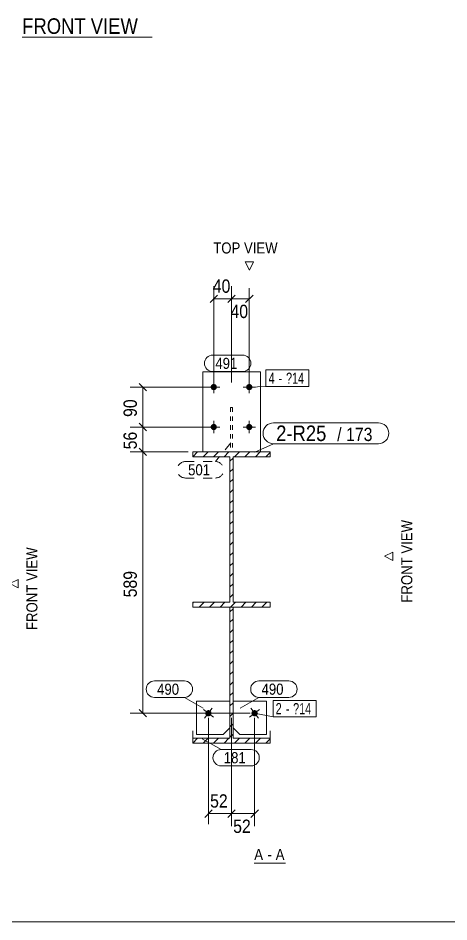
# Model space of a CAD drawing. Header units: millimetres. Extents: x 2 to 825, y 1 to 579.
# Drawn here: x 338.3 to 435.5, y 5 to 208.7 of the extents above; entities that cross this region are included whole.
import ezdxf

# ---------------------------------------------------------------- set-up
doc = ezdxf.new("R2010")
doc.units = ezdxf.units.MM
for name, pattern in [('XKITLINE00', [0]), ('XKITLINE01', [4, 1, -1, 1, -1]), ('XKITLINE02', [4, 2, -2])]:
    doc.linetypes.add(name, pattern=pattern)
for name, color, linetype, lineweight in [('Bolt', 3, 'Continuous', 0), ('BoltMark', 7, 'Continuous', 0), ('Dimensions', 7, 'Continuous', 0), ('DrawingSheet', 5, 'Continuous', 0), ('OtherObjectType', 7, 'Continuous', 0), ('Part', 2, 'Continuous', 0), ('PartMark', 7, 'Continuous', 0)]:
    doc.layers.add(name, color=color, linetype=linetype, lineweight=lineweight)
doc.styles.add('ARIAL', font='ARIAL.TTF')
doc.styles.add('ARIAL_NARROW', font='ARIALN.TTF')

# ---------------------------------------------------------------- blocks, each defined once
blk = doc.blocks.new('*A1')
at = {"layer": 'Part', "color": 7, "linetype": 'XKITLINE00', "lineweight": 0}
for p, q in [((377.71, 109.81), (378.81, 110.91)), ((380.06, 109.81), (381.16, 110.91)), ((382.42, 109.81), (383.52, 110.91)), ((384.78, 109.81), (385.88, 110.91)), ((387.14, 109.81), (388.24, 110.91)), ((389.49, 109.81), (390.59, 110.91)), ((391.85, 109.81), (392.95, 110.91)), ((394.21, 109.81), (395.21, 110.8)), ((377.71, 109.81), (377.71, 109.81)), ((386.11, 108.78), (386.81, 109.48)), ((386.11, 106.42), (386.81, 107.12)), ((386.11, 104.06), (386.81, 104.76)), ((386.11, 101.7), (386.81, 102.4)), ((386.11, 99.35), (386.81, 100.05)), ((386.11, 96.99), (386.81, 97.69)), ((386.11, 94.63), (386.81, 95.33)), ((386.11, 92.28), (386.81, 92.98)), ((386.11, 89.92), (386.81, 90.62)), ((386.11, 87.56), (386.81, 88.26)), ((386.11, 85.2), (386.81, 85.9)), ((386.11, 82.85), (386.81, 83.55)), ((386.11, 80.49), (386.81, 81.19)), ((386.11, 78.13), (386.81, 78.83)), ((377.71, 76.81), (377.91, 77.01)), ((379.17, 75.91), (380.27, 77.01)), ((381.52, 75.91), (382.62, 77.01)), ((383.88, 75.91), (384.98, 77.01)), ((386.24, 75.91), (387.34, 77.01)), ((388.6, 75.91), (389.7, 77.01)), ((390.95, 75.91), (392.05, 77.01)), ((393.31, 75.91), (394.41, 77.01))]:
    blk.add_line(p, q, dxfattribs=at)
blk = doc.blocks.new('*A2')
at = {"layer": 'Part', "color": 7, "linetype": 'XKITLINE00', "lineweight": 0}
for p, q in [((386.11, 74.88), (386.81, 75.58)), ((386.11, 72.53), (386.81, 73.23)), ((386.11, 70.17), (386.81, 70.87)), ((386.11, 67.81), (386.81, 68.51)), ((386.11, 65.46), (386.81, 66.16)), ((386.11, 63.1), (386.81, 63.8)), ((386.11, 60.74), (386.81, 61.44)), ((386.11, 58.38), (386.81, 59.08)), ((386.11, 56.03), (386.81, 56.73)), ((386.11, 53.67), (386.81, 54.37)), ((386.11, 51.31), (386.81, 52.01)), ((386.11, 48.95), (386.81, 49.65)), ((386.11, 46.6), (386.81, 47.3)), ((377.71, 45.27), (378.82, 46.38)), ((380.06, 45.27), (381.18, 46.38)), ((382.42, 45.27), (383.54, 46.38)), ((384.78, 45.27), (385.89, 46.38)), ((387.14, 45.27), (388.25, 46.38)), ((389.49, 45.27), (390.61, 46.38)), ((391.85, 45.27), (392.97, 46.38)), ((394.21, 45.27), (395.21, 46.27))]:
    blk.add_line(p, q, dxfattribs=at)
blk = doc.blocks.new('*A55')
at = {"layer": 'Bolt'}
for points in [[(383.16, 125.47), (383.15, 125.44), (383.15, 125.4), (383.14, 125.37), (383.14, 125.34), (383.13, 125.3), (383.12, 125.27), (383.1, 125.24), (383.09, 125.21), (383.07, 125.18), (383.06, 125.15), (383.04, 125.12), (383.02, 125.09), (383, 125.06), (382.98, 125.04), (382.95, 125.01), (382.93, 124.99), (382.9, 124.96), (382.87, 124.94), (382.85, 124.92), (382.82, 124.91), (382.79, 124.89), (382.76, 124.87), (382.72, 124.86), (382.69, 124.85), (382.66, 124.84), (382.63, 124.83), (382.59, 124.82), (382.56, 124.81), (382.53, 124.81), (382.49, 124.81), (382.46, 124.81), (382.42, 124.81), (382.39, 124.81), (382.35, 124.81), (382.32, 124.82), (382.29, 124.83), (382.25, 124.84), (382.22, 124.85), (382.19, 124.86), (382.16, 124.87), (382.13, 124.89), (382.1, 124.91), (382.07, 124.92), (382.04, 124.94), (382.01, 124.96), (381.99, 124.99), (381.96, 125.01), (381.94, 125.04), (381.92, 125.06), (381.89, 125.09), (381.87, 125.12), (381.86, 125.15), (381.84, 125.18), (381.82, 125.21), (381.81, 125.24), (381.8, 125.27), (381.79, 125.3), (381.78, 125.34), (381.77, 125.37), (381.76, 125.4), (381.76, 125.44), (381.76, 125.47), (381.76, 125.51), (381.76, 125.54), (381.76, 125.57), (381.76, 125.61), (381.77, 125.64), (381.78, 125.68), (381.79, 125.71), (381.8, 125.74), (381.81, 125.77), (381.82, 125.81), (381.84, 125.84), (381.86, 125.87), (381.87, 125.89), (381.89, 125.92), (381.92, 125.95), (381.94, 125.98), (381.96, 126), (381.99, 126.02), (382.01, 126.05), (382.04, 126.07), (382.07, 126.09), (382.1, 126.11), (382.13, 126.12), (382.16, 126.14), (382.19, 126.15), (382.22, 126.16), (382.25, 126.18), (382.29, 126.18), (382.32, 126.19), (382.35, 126.2), (382.39, 126.2), (382.42, 126.21), (382.46, 126.21), (382.49, 126.21), (382.53, 126.2), (382.56, 126.2), (382.59, 126.19), (382.63, 126.18), (382.66, 126.18), (382.69, 126.16), (382.72, 126.15), (382.76, 126.14), (382.79, 126.12), (382.82, 126.11), (382.85, 126.09), (382.87, 126.07), (382.9, 126.05), (382.93, 126.02), (382.95, 126), (382.98, 125.98), (383, 125.95), (383.02, 125.92), (383.04, 125.89), (383.06, 125.87), (383.07, 125.84), (383.09, 125.81), (383.1, 125.77), (383.12, 125.74), (383.13, 125.71), (383.14, 125.68), (383.14, 125.64), (383.15, 125.61), (383.15, 125.57), (383.16, 125.54), (383.16, 125.51)], [(391.16, 125.47), (391.15, 125.44), (391.15, 125.4), (391.14, 125.37), (391.14, 125.34), (391.13, 125.3), (391.12, 125.27), (391.1, 125.24), (391.09, 125.21), (391.07, 125.18), (391.06, 125.15), (391.04, 125.12), (391.02, 125.09), (391, 125.06), (390.98, 125.04), (390.95, 125.01), (390.93, 124.99), (390.9, 124.96), (390.87, 124.94), (390.85, 124.92), (390.82, 124.91), (390.79, 124.89), (390.76, 124.87), (390.72, 124.86), (390.69, 124.85), (390.66, 124.84), (390.63, 124.83), (390.59, 124.82), (390.56, 124.81), (390.53, 124.81), (390.49, 124.81), (390.46, 124.81), (390.42, 124.81), (390.39, 124.81), (390.35, 124.81), (390.32, 124.82), (390.29, 124.83), (390.25, 124.84), (390.22, 124.85), (390.19, 124.86), (390.16, 124.87), (390.13, 124.89), (390.1, 124.91), (390.07, 124.92), (390.04, 124.94), (390.01, 124.96), (389.99, 124.99), (389.96, 125.01), (389.94, 125.04), (389.92, 125.06), (389.89, 125.09), (389.87, 125.12), (389.86, 125.15), (389.84, 125.18), (389.82, 125.21), (389.81, 125.24), (389.8, 125.27), (389.79, 125.3), (389.78, 125.34), (389.77, 125.37), (389.76, 125.4), (389.76, 125.44), (389.76, 125.47), (389.76, 125.51), (389.76, 125.54), (389.76, 125.57), (389.76, 125.61), (389.77, 125.64), (389.78, 125.68), (389.79, 125.71), (389.8, 125.74), (389.81, 125.77), (389.82, 125.81), (389.84, 125.84), (389.86, 125.87), (389.87, 125.89), (389.89, 125.92), (389.92, 125.95), (389.94, 125.98), (389.96, 126), (389.99, 126.02), (390.01, 126.05), (390.04, 126.07), (390.07, 126.09), (390.1, 126.11), (390.13, 126.12), (390.16, 126.14), (390.19, 126.15), (390.22, 126.16), (390.25, 126.18), (390.29, 126.18), (390.32, 126.19), (390.35, 126.2), (390.39, 126.2), (390.42, 126.21), (390.46, 126.21), (390.49, 126.21), (390.53, 126.2), (390.56, 126.2), (390.59, 126.19), (390.63, 126.18), (390.66, 126.18), (390.69, 126.16), (390.72, 126.15), (390.76, 126.14), (390.79, 126.12), (390.82, 126.11), (390.85, 126.09), (390.87, 126.07), (390.9, 126.05), (390.93, 126.02), (390.95, 126), (390.98, 125.98), (391, 125.95), (391.02, 125.92), (391.04, 125.89), (391.06, 125.87), (391.07, 125.84), (391.09, 125.81), (391.1, 125.77), (391.12, 125.74), (391.13, 125.71), (391.14, 125.68), (391.14, 125.64), (391.15, 125.61), (391.15, 125.57), (391.16, 125.54), (391.16, 125.51)], [(383.16, 116.47), (383.15, 116.44), (383.15, 116.4), (383.14, 116.37), (383.14, 116.34), (383.13, 116.3), (383.12, 116.27), (383.1, 116.24), (383.09, 116.21), (383.07, 116.18), (383.06, 116.15), (383.04, 116.12), (383.02, 116.09), (383, 116.06), (382.98, 116.04), (382.95, 116.01), (382.93, 115.99), (382.9, 115.96), (382.87, 115.94), (382.85, 115.92), (382.82, 115.91), (382.79, 115.89), (382.76, 115.87), (382.72, 115.86), (382.69, 115.85), (382.66, 115.84), (382.63, 115.83), (382.59, 115.82), (382.56, 115.81), (382.53, 115.81), (382.49, 115.81), (382.46, 115.81), (382.42, 115.81), (382.39, 115.81), (382.35, 115.81), (382.32, 115.82), (382.29, 115.83), (382.25, 115.84), (382.22, 115.85), (382.19, 115.86), (382.16, 115.87), (382.13, 115.89), (382.1, 115.91), (382.07, 115.92), (382.04, 115.94), (382.01, 115.96), (381.99, 115.99), (381.96, 116.01), (381.94, 116.04), (381.92, 116.06), (381.89, 116.09), (381.87, 116.12), (381.86, 116.15), (381.84, 116.18), (381.82, 116.21), (381.81, 116.24), (381.8, 116.27), (381.79, 116.3), (381.78, 116.34), (381.77, 116.37), (381.76, 116.4), (381.76, 116.44), (381.76, 116.47), (381.76, 116.51), (381.76, 116.54), (381.76, 116.57), (381.76, 116.61), (381.77, 116.64), (381.78, 116.68), (381.79, 116.71), (381.8, 116.74), (381.81, 116.77), (381.82, 116.81), (381.84, 116.84), (381.86, 116.87), (381.87, 116.89), (381.89, 116.92), (381.92, 116.95), (381.94, 116.98), (381.96, 117), (381.99, 117.02), (382.01, 117.05), (382.04, 117.07), (382.07, 117.09), (382.1, 117.11), (382.13, 117.12), (382.16, 117.14), (382.19, 117.15), (382.22, 117.16), (382.25, 117.18), (382.29, 117.18), (382.32, 117.19), (382.35, 117.2), (382.39, 117.2), (382.42, 117.21), (382.46, 117.21), (382.49, 117.21), (382.53, 117.2), (382.56, 117.2), (382.59, 117.19), (382.63, 117.18), (382.66, 117.18), (382.69, 117.16), (382.72, 117.15), (382.76, 117.14), (382.79, 117.12), (382.82, 117.11), (382.85, 117.09), (382.87, 117.07), (382.9, 117.05), (382.93, 117.02), (382.95, 117), (382.98, 116.98), (383, 116.95), (383.02, 116.92), (383.04, 116.89), (383.06, 116.87), (383.07, 116.84), (383.09, 116.81), (383.1, 116.77), (383.12, 116.74), (383.13, 116.71), (383.14, 116.68), (383.14, 116.64), (383.15, 116.61), (383.15, 116.57), (383.16, 116.54), (383.16, 116.51)], [(391.16, 116.47), (391.15, 116.44), (391.15, 116.4), (391.14, 116.37), (391.14, 116.34), (391.13, 116.3), (391.12, 116.27), (391.1, 116.24), (391.09, 116.21), (391.07, 116.18), (391.06, 116.15), (391.04, 116.12), (391.02, 116.09), (391, 116.06), (390.98, 116.04), (390.95, 116.01), (390.93, 115.99), (390.9, 115.96), (390.87, 115.94), (390.85, 115.92), (390.82, 115.91), (390.79, 115.89), (390.76, 115.87), (390.72, 115.86), (390.69, 115.85), (390.66, 115.84), (390.63, 115.83), (390.59, 115.82), (390.56, 115.81), (390.53, 115.81), (390.49, 115.81), (390.46, 115.81), (390.42, 115.81), (390.39, 115.81), (390.35, 115.81), (390.32, 115.82), (390.29, 115.83), (390.25, 115.84), (390.22, 115.85), (390.19, 115.86), (390.16, 115.87), (390.13, 115.89), (390.1, 115.91), (390.07, 115.92), (390.04, 115.94), (390.01, 115.96), (389.99, 115.99), (389.96, 116.01), (389.94, 116.04), (389.92, 116.06), (389.89, 116.09), (389.87, 116.12), (389.86, 116.15), (389.84, 116.18), (389.82, 116.21), (389.81, 116.24), (389.8, 116.27), (389.79, 116.3), (389.78, 116.34), (389.77, 116.37), (389.76, 116.4), (389.76, 116.44), (389.76, 116.47), (389.76, 116.51), (389.76, 116.54), (389.76, 116.57), (389.76, 116.61), (389.77, 116.64), (389.78, 116.68), (389.79, 116.71), (389.8, 116.74), (389.81, 116.77), (389.82, 116.81), (389.84, 116.84), (389.86, 116.87), (389.87, 116.89), (389.89, 116.92), (389.92, 116.95), (389.94, 116.98), (389.96, 117), (389.99, 117.02), (390.01, 117.05), (390.04, 117.07), (390.07, 117.09), (390.1, 117.11), (390.13, 117.12), (390.16, 117.14), (390.19, 117.15), (390.22, 117.16), (390.25, 117.18), (390.29, 117.18), (390.32, 117.19), (390.35, 117.2), (390.39, 117.2), (390.42, 117.21), (390.46, 117.21), (390.49, 117.21), (390.53, 117.2), (390.56, 117.2), (390.59, 117.19), (390.63, 117.18), (390.66, 117.18), (390.69, 117.16), (390.72, 117.15), (390.76, 117.14), (390.79, 117.12), (390.82, 117.11), (390.85, 117.09), (390.87, 117.07), (390.9, 117.05), (390.93, 117.02), (390.95, 117), (390.98, 116.98), (391, 116.95), (391.02, 116.92), (391.04, 116.89), (391.06, 116.87), (391.07, 116.84), (391.09, 116.81), (391.1, 116.77), (391.12, 116.74), (391.13, 116.71), (391.14, 116.68), (391.14, 116.64), (391.15, 116.61), (391.15, 116.57), (391.16, 116.54), (391.16, 116.51)]]:
    blk.add_hatch(color=3, dxfattribs=at).paths.add_polyline_path(points, flags=17)
at = {"layer": 'Bolt', "color": 3, "linetype": 'XKITLINE00', "lineweight": 0}
for p, q in [((382.46, 126.91), (382.46, 124.11)), ((390.46, 126.91), (390.46, 124.11)), ((383.86, 125.51), (381.06, 125.51)), ((391.86, 125.51), (389.06, 125.51)), ((383.86, 116.51), (381.06, 116.51)), ((382.46, 117.91), (382.46, 115.11)), ((391.86, 116.51), (389.06, 116.51)), ((390.46, 117.91), (390.46, 115.11))]:
    blk.add_line(p, q, dxfattribs=at)
blk = doc.blocks.new('*A56')
at = {"layer": 'Bolt'}
blk.add_hatch(color=3, dxfattribs=at).paths.add_polyline_path([(391.25, 52.6), (391.28, 52.62), (391.31, 52.63), (391.34, 52.65), (391.37, 52.66), (391.41, 52.68), (391.44, 52.69), (391.47, 52.7), (391.5, 52.71), (391.54, 52.71), (391.57, 52.72), (391.61, 52.72), (391.64, 52.72), (391.68, 52.72), (391.71, 52.72), (391.74, 52.72), (391.78, 52.71), (391.81, 52.71), (391.84, 52.7), (391.88, 52.69), (391.91, 52.68), (391.94, 52.66), (391.97, 52.65), (392, 52.63), (392.03, 52.61), (392.06, 52.6), (392.09, 52.57), (392.12, 52.55), (392.14, 52.53), (392.16, 52.51), (392.19, 52.48), (392.21, 52.45), (392.23, 52.43), (392.25, 52.4), (392.27, 52.37), (392.28, 52.34), (392.3, 52.31), (392.31, 52.27), (392.32, 52.24), (392.33, 52.21), (392.34, 52.18), (392.35, 52.14), (392.35, 52.11), (392.36, 52.07), (392.36, 52.04), (392.36, 52.01), (392.35, 51.97), (392.35, 51.94), (392.35, 51.9), (392.34, 51.87), (392.33, 51.84), (392.32, 51.8), (392.31, 51.77), (392.3, 51.74), (392.28, 51.71), (392.27, 51.68), (392.25, 51.65), (392.23, 51.62), (392.21, 51.59), (392.19, 51.57), (392.16, 51.54), (392.14, 51.52), (392.11, 51.49), (392.09, 51.47), (392.06, 51.45), (392.03, 51.43), (392, 51.41), (391.97, 51.4), (391.94, 51.38), (391.91, 51.37), (391.88, 51.36), (391.84, 51.35), (391.81, 51.34), (391.78, 51.33), (391.74, 51.33), (391.71, 51.33), (391.67, 51.32), (391.64, 51.32), (391.6, 51.33), (391.57, 51.33), (391.54, 51.33), (391.5, 51.34), (391.47, 51.35), (391.44, 51.36), (391.4, 51.37), (391.37, 51.38), (391.34, 51.4), (391.31, 51.42), (391.28, 51.43), (391.25, 51.45), (391.23, 51.47), (391.2, 51.49), (391.17, 51.52), (391.15, 51.54), (391.13, 51.57), (391.1, 51.59), (391.08, 51.62), (391.06, 51.65), (391.05, 51.68), (391.03, 51.71), (391.02, 51.74), (391, 51.77), (390.99, 51.81), (390.98, 51.84), (390.97, 51.87), (390.97, 51.91), (390.96, 51.94), (390.96, 51.97), (390.96, 52.01), (390.96, 52.04), (390.96, 52.08), (390.96, 52.11), (390.97, 52.14), (390.97, 52.18), (390.98, 52.21), (390.99, 52.24), (391, 52.28), (391.02, 52.31), (391.03, 52.34), (391.05, 52.37), (391.07, 52.4), (391.09, 52.43), (391.11, 52.46), (391.13, 52.48), (391.15, 52.51), (391.18, 52.53), (391.2, 52.55), (391.23, 52.58)], flags=17)
at = {"layer": 'Bolt', "color": 3, "linetype": 'XKITLINE00', "lineweight": 0}
for p, q in [((390.8, 53.13), (392.52, 50.92)), ((390.55, 51.16), (392.76, 52.88))]:
    blk.add_line(p, q, dxfattribs=at)
blk = doc.blocks.new('*A57')
at = {"layer": 'Bolt'}
blk.add_hatch(color=3, dxfattribs=at).paths.add_polyline_path([(380.8, 51.49), (380.78, 51.52), (380.75, 51.54), (380.73, 51.57), (380.71, 51.59), (380.69, 51.62), (380.67, 51.65), (380.65, 51.68), (380.63, 51.71), (380.62, 51.74), (380.6, 51.77), (380.59, 51.8), (380.58, 51.84), (380.57, 51.87), (380.57, 51.9), (380.56, 51.94), (380.56, 51.97), (380.56, 52.01), (380.56, 52.04), (380.56, 52.07), (380.56, 52.11), (380.57, 52.14), (380.57, 52.18), (380.58, 52.21), (380.59, 52.24), (380.6, 52.27), (380.62, 52.31), (380.63, 52.34), (380.65, 52.37), (380.66, 52.4), (380.68, 52.43), (380.7, 52.45), (380.73, 52.48), (380.75, 52.51), (380.77, 52.53), (380.8, 52.55), (380.83, 52.57), (380.85, 52.6), (380.88, 52.61), (380.91, 52.63), (380.94, 52.65), (380.97, 52.66), (381, 52.68), (381.04, 52.69), (381.07, 52.7), (381.1, 52.71), (381.14, 52.71), (381.17, 52.72), (381.2, 52.72), (381.24, 52.72), (381.27, 52.72), (381.31, 52.72), (381.34, 52.72), (381.38, 52.71), (381.41, 52.71), (381.44, 52.7), (381.48, 52.69), (381.51, 52.68), (381.54, 52.66), (381.57, 52.65), (381.6, 52.63), (381.63, 52.62), (381.66, 52.6), (381.69, 52.58), (381.71, 52.55), (381.74, 52.53), (381.76, 52.51), (381.79, 52.48), (381.81, 52.46), (381.83, 52.43), (381.85, 52.4), (381.87, 52.37), (381.88, 52.34), (381.9, 52.31), (381.91, 52.28), (381.92, 52.24), (381.93, 52.21), (381.94, 52.18), (381.95, 52.14), (381.95, 52.11), (381.95, 52.08), (381.96, 52.04), (381.96, 52.01), (381.96, 51.97), (381.95, 51.94), (381.95, 51.91), (381.94, 51.87), (381.93, 51.84), (381.92, 51.81), (381.91, 51.77), (381.9, 51.74), (381.88, 51.71), (381.87, 51.68), (381.85, 51.65), (381.83, 51.62), (381.81, 51.59), (381.79, 51.57), (381.76, 51.54), (381.74, 51.52), (381.72, 51.49), (381.69, 51.47), (381.66, 51.45), (381.63, 51.43), (381.6, 51.42), (381.57, 51.4), (381.54, 51.38), (381.51, 51.37), (381.48, 51.36), (381.44, 51.35), (381.41, 51.34), (381.38, 51.33), (381.34, 51.33), (381.31, 51.33), (381.28, 51.32), (381.24, 51.32), (381.21, 51.33), (381.17, 51.33), (381.14, 51.33), (381.1, 51.34), (381.07, 51.35), (381.04, 51.36), (381.01, 51.37), (380.97, 51.38), (380.94, 51.4), (380.91, 51.41), (380.88, 51.43), (380.85, 51.45), (380.83, 51.47)], flags=17)
at = {"layer": 'Bolt', "color": 3, "linetype": 'XKITLINE00', "lineweight": 0}
for p, q in [((380.4, 50.92), (382.12, 53.13)), ((382.36, 51.16), (380.15, 52.88))]:
    blk.add_line(p, q, dxfattribs=at)
blk = doc.blocks.new('*A58')
at = {"layer": 'Part', "color": 2, "linetype": 'XKITLINE00', "lineweight": 0}
for p, q in [((377.71, 109.81), (377.71, 110.91)), ((377.71, 110.91), (395.21, 110.91)), ((395.21, 110.91), (395.21, 109.81)), ((386.11, 109.81), (377.71, 109.81)), ((386.11, 77.01), (386.11, 109.81)), ((395.21, 109.81), (386.81, 109.81)), ((386.81, 109.81), (386.81, 77.01)), ((377.71, 75.91), (377.71, 77.01)), ((377.71, 77.01), (386.11, 77.01)), ((395.21, 75.91), (377.71, 75.91)), ((386.81, 77.01), (395.21, 77.01)), ((395.21, 77.01), (395.21, 75.91))]:
    blk.add_line(p, q, dxfattribs=at)
blk = doc.blocks.new('*A59')
at = {"layer": 'Part', "color": 2, "linetype": 'XKITLINE00', "lineweight": 0}
for p, q in [((379.96, 128.91), (379.96, 110.91)), ((379.96, 128.91), (392.96, 128.91)), ((392.96, 128.91), (392.96, 110.91))]:
    blk.add_line(p, q, dxfattribs=at)
at = {"layer": 'Part', "color": 7, "linetype": 'XKITLINE01', "lineweight": 0}
blk.add_line((379.96, 110.91), (392.96, 110.91), dxfattribs=at)
blk = doc.blocks.new('*A60')
at = {"layer": 'Part', "color": 7, "linetype": 'XKITLINE01', "lineweight": 0}
for p, q in [((386.71, 120.91), (386.21, 120.91)), ((386.21, 120.91), (386.21, 110.91)), ((386.71, 120.91), (386.71, 110.91)), ((386.71, 110.91), (386.21, 110.91))]:
    blk.add_line(p, q, dxfattribs=at)
blk = doc.blocks.new('*A61')
at = {"layer": 'Part', "color": 2, "linetype": 'XKITLINE00', "lineweight": 0}
for p, q in [((386.86, 48.72), (386.86, 54.72)), ((386.86, 54.72), (394.36, 54.72)), ((394.36, 54.72), (394.36, 47.22)), ((388.36, 47.22), (386.86, 48.72)), ((394.36, 47.22), (388.36, 47.22))]:
    blk.add_line(p, q, dxfattribs=at)
blk = doc.blocks.new('*A62')
at = {"layer": 'Part', "color": 2, "linetype": 'XKITLINE00', "lineweight": 0}
for p, q in [((386.06, 54.72), (378.56, 54.72)), ((378.56, 54.72), (378.56, 47.22)), ((386.06, 48.72), (386.06, 54.72)), ((378.56, 47.22), (384.56, 47.22)), ((384.56, 47.22), (386.06, 48.72))]:
    blk.add_line(p, q, dxfattribs=at)
blk = doc.blocks.new('*A63')
at = {"layer": 'Part', "color": 2, "linetype": 'XKITLINE00', "lineweight": 0}
for p, q in [((386.11, 46.38), (386.11, 75.91)), ((386.11, 75.91), (386.81, 75.91)), ((386.81, 75.91), (386.81, 75.91)), ((386.81, 75.91), (386.81, 46.38)), ((377.71, 45.27), (377.71, 48.06)), ((395.21, 48.06), (395.21, 45.27)), ((377.71, 46.38), (386.11, 46.38)), ((395.21, 45.27), (377.71, 45.27)), ((386.81, 46.38), (395.21, 46.38))]:
    blk.add_line(p, q, dxfattribs=at)
blk = doc.blocks.new('*A73')
at = {"layer": 'DrawingSheet', "color": 5, "linetype": 'XKITLINE00', "lineweight": 0}
blk.add_line((5, 5), (825, 5), dxfattribs=at)
blk = doc.blocks.new('*A106')
at = {"layer": 'OtherObjectType', "color": 7, "linetype": 'XKITLINE00', "lineweight": 0}
blk.add_line((339.26, 204.35), (368.56, 204.35), dxfattribs=at)
at = {"layer": 'OtherObjectType', "color": 7, "style": 'ARIAL', "width": 0.85}
blk.add_text('FRONT VIEW', height=3.5, dxfattribs=at).set_placement((339.26, 205.1))
blk = doc.blocks.new('*A144')
at = {"layer": 'Dimensions', "color": 7, "linetype": 'XKITLINE00', "lineweight": 0}
for p, q in [((376.71, 110.91), (363.61, 110.91)), ((365.61, 111.75), (367.31, 110.06)), ((366.46, 52.02), (366.46, 110.91)), ((390.66, 52.02), (363.61, 52.02)), ((365.61, 52.87), (367.31, 51.18))]:
    blk.add_line(p, q, dxfattribs=at)
at = {"layer": 'Dimensions', "color": 3}
for p in [(366.46, 110.91), (366.46, 52.02)]:
    blk.add_point(p, dxfattribs=at)
at = {"layer": 'Dimensions', "color": 3, "style": 'ARIAL', "width": 0.85}
blk.add_text('589', height=3, rotation=90.0002, dxfattribs=at).set_placement((365.11, 78.13))
blk = doc.blocks.new('*A145')
at = {"layer": 'Dimensions', "color": 7, "linetype": 'XKITLINE00', "lineweight": 0}
for p, q in [((381.46, 116.51), (363.61, 116.51)), ((365.61, 117.35), (367.31, 115.66)), ((366.46, 110.91), (366.46, 116.51)), ((376.71, 110.91), (363.61, 110.91)), ((365.61, 111.75), (367.31, 110.06))]:
    blk.add_line(p, q, dxfattribs=at)
at = {"layer": 'Dimensions', "color": 3}
for p in [(366.46, 116.51), (366.46, 110.91)]:
    blk.add_point(p, dxfattribs=at)
at = {"layer": 'Dimensions', "color": 3, "style": 'ARIAL', "width": 0.85}
blk.add_text('56', height=3, rotation=90.0002, dxfattribs=at).set_placement((365.11, 111.48))
blk = doc.blocks.new('*A146')
at = {"layer": 'Dimensions', "color": 7, "linetype": 'XKITLINE00', "lineweight": 0}
for p, q in [((365.61, 126.35), (367.31, 124.66)), ((381.46, 125.51), (363.61, 125.51)), ((366.46, 116.51), (366.46, 125.51)), ((381.46, 116.51), (363.61, 116.51)), ((365.61, 117.35), (367.31, 115.66))]:
    blk.add_line(p, q, dxfattribs=at)
at = {"layer": 'Dimensions', "color": 3}
for p in [(366.46, 125.51), (366.46, 116.51)]:
    blk.add_point(p, dxfattribs=at)
at = {"layer": 'Dimensions', "color": 3, "style": 'ARIAL', "width": 0.85}
blk.add_text('90', height=3, rotation=90.0002, dxfattribs=at).set_placement((365.11, 118.78))
blk = doc.blocks.new('*A147')
at = {"layer": 'Dimensions', "color": 7, "linetype": 'XKITLINE00', "lineweight": 0}
for p, q in [((381.26, 51.02), (381.26, 27.01)), ((386.46, 51.02), (386.46, 27.01)), ((382.11, 30.25), (380.41, 28.56)), ((381.26, 29.41), (386.46, 29.41)), ((387.31, 30.25), (385.61, 28.56))]:
    blk.add_line(p, q, dxfattribs=at)
at = {"layer": 'Dimensions', "color": 3}
for p in [(381.26, 29.41), (386.46, 29.41)]:
    blk.add_point(p, dxfattribs=at)
at = {"layer": 'Dimensions', "color": 3, "style": 'ARIAL', "width": 0.85}
blk.add_text('52', height=3, dxfattribs=at).set_placement((381.63, 30.76))
blk = doc.blocks.new('*A148')
at = {"layer": 'Dimensions', "color": 7, "linetype": 'XKITLINE00', "lineweight": 0}
for p, q in [((386.46, 51.02), (386.46, 26.56)), ((391.66, 51.02), (391.66, 26.56)), ((387.31, 30.25), (385.61, 28.56)), ((386.46, 29.41), (391.66, 29.41)), ((392.51, 30.25), (390.81, 28.56))]:
    blk.add_line(p, q, dxfattribs=at)
at = {"layer": 'Dimensions', "color": 3}
for p in [(386.46, 29.41), (391.66, 29.41)]:
    blk.add_point(p, dxfattribs=at)
at = {"layer": 'Dimensions', "color": 3, "style": 'ARIAL', "width": 0.85}
blk.add_text('52', height=3, dxfattribs=at).set_placement((386.83, 25.06))
blk = doc.blocks.new('*A149')
at = {"layer": 'Dimensions', "color": 7, "linetype": 'XKITLINE00', "lineweight": 0}
for p, q in [((382.46, 126.51), (382.46, 148.26)), ((386.46, 126.51), (386.46, 148.26)), ((383.31, 146.25), (381.61, 144.56)), ((382.46, 145.41), (386.46, 145.41)), ((387.31, 146.25), (385.61, 144.56))]:
    blk.add_line(p, q, dxfattribs=at)
at = {"layer": 'Dimensions', "color": 3}
for p in [(382.46, 145.41), (386.46, 145.41)]:
    blk.add_point(p, dxfattribs=at)
at = {"layer": 'Dimensions', "color": 3, "style": 'ARIAL', "width": 0.85}
blk.add_text('40', height=3, dxfattribs=at).set_placement((382.23, 146.76))
blk = doc.blocks.new('*A150')
at = {"layer": 'Dimensions', "color": 7, "linetype": 'XKITLINE00', "lineweight": 0}
for p, q in [((386.46, 126.51), (386.46, 147.81)), ((390.46, 126.51), (390.46, 147.81)), ((387.31, 146.25), (385.61, 144.56)), ((386.46, 145.41), (390.46, 145.41)), ((391.31, 146.25), (389.61, 144.56))]:
    blk.add_line(p, q, dxfattribs=at)
at = {"layer": 'Dimensions', "color": 3}
for p in [(386.46, 145.41), (390.46, 145.41)]:
    blk.add_point(p, dxfattribs=at)
at = {"layer": 'Dimensions', "color": 3, "style": 'ARIAL', "width": 0.85}
blk.add_text('40', height=3, dxfattribs=at).set_placement((386.23, 141.06))
blk = doc.blocks.new('*A151')
at = {"layer": 'BoltMark', "color": 7, "linetype": 'XKITLINE00', "lineweight": 0}
for p, q in [((394.22, 129.36), (403.91, 129.36)), ((394.22, 125.66), (394.22, 129.36)), ((403.91, 125.66), (403.91, 129.36)), ((390.46, 125.51), (394.22, 125.66)), ((394.22, 125.66), (403.91, 125.66))]:
    blk.add_line(p, q, dxfattribs=at)
at = {"layer": 'BoltMark', "color": 3, "style": 'ARIAL_NARROW', "width": 0.85}
for s, p in [('4', (394.82, 126.26)), ('?14', (398.75, 126.26)), ('-', (397.09, 126.26))]:
    blk.add_text(s, height=2.5, dxfattribs=at).set_placement(p)
blk = doc.blocks.new('*A152')
at = {"layer": 'BoltMark', "color": 7, "linetype": 'XKITLINE00', "lineweight": 0}
for p, q in [((395.82, 54.91), (405.51, 54.91)), ((395.82, 51.21), (395.82, 54.91)), ((405.51, 51.21), (405.51, 54.91)), ((391.66, 52.02), (395.82, 51.21)), ((395.82, 51.21), (405.51, 51.21))]:
    blk.add_line(p, q, dxfattribs=at)
at = {"layer": 'BoltMark', "color": 3, "style": 'ARIAL_NARROW', "width": 0.85}
for s, p in [('2', (396.42, 51.81)), ('?14', (400.35, 51.81)), ('-', (398.69, 51.81))]:
    blk.add_text(s, height=2.5, dxfattribs=at).set_placement(p)
blk = doc.blocks.new('*A153')
at = {"layer": 'PartMark', "color": 7, "linetype": 'XKITLINE00', "lineweight": 0}
for p, q in [((379.87, 46.25), (384.12, 43.85)), ((384.12, 43.85), (390.88, 43.85)), ((384.12, 40.15), (390.88, 40.15))]:
    blk.add_line(p, q, dxfattribs=at)
for centre, start, end in [((384.12, 42), 90, 270), ((390.88, 42), 270, 90)]:
    blk.add_arc(centre, 1.85, start, end, dxfattribs=at)
at = {"layer": 'PartMark', "color": 3, "style": 'ARIAL', "width": 0.85}
blk.add_text('181', height=2.5, dxfattribs=at).set_placement((384.72, 40.75))
blk = doc.blocks.new('*A154')
at = {"layer": 'PartMark', "color": 7, "linetype": 'XKITLINE00', "lineweight": 0}
for p, q in [((382.21, 132.71), (388.97, 132.71)), ((382.21, 129.01), (388.97, 129.01))]:
    blk.add_line(p, q, dxfattribs=at)
for centre, start, end in [((382.21, 130.86), 90, 270), ((388.97, 130.86), 270, 90)]:
    blk.add_arc(centre, 1.85, start, end, dxfattribs=at)
at = {"layer": 'PartMark', "color": 3, "style": 'ARIAL', "width": 0.85}
blk.add_text('491', height=2.5, dxfattribs=at).set_placement((382.81, 129.61))
blk = doc.blocks.new('*A155')
at = {"layer": 'PartMark', "color": 7, "linetype": 'XKITLINE02', "lineweight": 0}
for p, q in [((386.34, 112.94), (382.84, 108.72)), ((376.07, 108.72), (382.84, 108.72)), ((376.07, 105.02), (382.84, 105.02))]:
    blk.add_line(p, q, dxfattribs=at)
for centre, start, end in [((376.07, 106.87), 90, 270), ((382.84, 106.87), 270, 90)]:
    blk.add_arc(centre, 1.85, start, end, dxfattribs=at)
at = {"layer": 'PartMark', "color": 3, "style": 'ARIAL', "width": 0.85}
blk.add_text('501', height=2.5, dxfattribs=at).set_placement((376.67, 105.62))
blk = doc.blocks.new('*A156')
at = {"layer": 'PartMark', "color": 7, "linetype": 'XKITLINE00', "lineweight": 0}
for p, q in [((392.63, 59.29), (399.39, 59.29)), ((388.39, 53.19), (392.63, 55.59)), ((392.63, 55.59), (399.39, 55.59))]:
    blk.add_line(p, q, dxfattribs=at)
for centre, start, end in [((392.63, 57.44), 90, 270), ((399.39, 57.44), 270, 90)]:
    blk.add_arc(centre, 1.85, start, end, dxfattribs=at)
at = {"layer": 'PartMark', "color": 3, "style": 'ARIAL', "width": 0.85}
blk.add_text('490', height=2.5, dxfattribs=at).set_placement((393.23, 56.19))
blk = doc.blocks.new('*A157')
at = {"layer": 'PartMark', "color": 7, "linetype": 'XKITLINE00', "lineweight": 0}
for p, q in [((369.08, 59.29), (375.84, 59.29)), ((369.08, 55.59), (375.84, 55.59)), ((380.09, 53.19), (375.84, 55.59))]:
    blk.add_line(p, q, dxfattribs=at)
for centre, start, end in [((369.08, 57.44), 90, 270), ((375.84, 57.44), 270, 90)]:
    blk.add_arc(centre, 1.85, start, end, dxfattribs=at)
at = {"layer": 'PartMark', "color": 3, "style": 'ARIAL', "width": 0.85}
blk.add_text('490', height=2.5, dxfattribs=at).set_placement((369.68, 56.19))
blk = doc.blocks.new('*A158')
at = {"layer": 'PartMark', "color": 7, "linetype": 'XKITLINE00', "lineweight": 0}
for p, q in [((395.92, 117.45), (419.57, 117.45)), ((391.68, 110.86), (395.92, 112.75)), ((395.92, 112.75), (419.57, 112.75))]:
    blk.add_line(p, q, dxfattribs=at)
for centre, start, end in [((395.92, 115.1), 90, 270), ((419.57, 115.1), 270, 90)]:
    blk.add_arc(centre, 2.35, start, end, dxfattribs=at)
at = {"layer": 'PartMark', "color": 1, "style": 'ARIAL', "width": 0.85}
blk.add_text('2-R25', height=3.5, dxfattribs=at).set_placement((396.52, 113.35))
at = {"layer": 'PartMark', "color": 3, "style": 'ARIAL', "width": 0.85}
for s, p in [('/', (410.28, 113.35)), ('173', (412.29, 113.35))]:
    blk.add_text(s, height=3, dxfattribs=at).set_placement(p)
blk = doc.blocks.new('*A159')
at = {"layer": 'OtherObjectType', "color": 7, "linetype": 'XKITLINE00', "lineweight": 0}
for p, q in [((390.49, 151.86), (389.55, 153.73)), ((389.55, 153.73), (391.43, 153.73)), ((391.43, 153.73), (390.49, 151.86)), ((390.49, 151.86), (390.49, 151.86)), ((420.97, 87.41), (422.84, 88.34)), ((422.84, 88.34), (422.84, 86.47)), ((422.84, 86.47), (420.97, 87.41)), ((420.97, 87.41), (420.97, 87.41)), ((391.58, 18.21), (398.64, 18.21))]:
    blk.add_line(p, q, dxfattribs=at)
at = {"layer": 'OtherObjectType', "color": 7, "style": 'ARIAL', "width": 0.85}
for s, p in [('TOP VIEW', (382.34, 155.61)), ('A', (391.58, 18.96)), ('A', (396.42, 18.96)), ('-', (394.56, 18.96))]:
    blk.add_text(s, height=2.5, dxfattribs=at).set_placement(p)
blk.add_text('FRONT VIEW', height=2.5, rotation=90, dxfattribs=at).set_placement((427.22, 76.94))
blk = doc.blocks.new('*A175')
at = {"layer": 'OtherObjectType', "color": 7, "linetype": 'XKITLINE00', "lineweight": 0}
for p, q in [((305.97, 135.67), (305.04, 137.54)), ((305.04, 137.54), (306.91, 137.54)), ((306.91, 137.54), (305.97, 135.67)), ((305.97, 135.67), (305.97, 135.67)), ((336.45, 81.22), (338.33, 82.16)), ((338.33, 82.16), (338.33, 80.28)), ((338.33, 80.28), (336.45, 81.22)), ((336.45, 81.22), (336.45, 81.22)), ((307.07, 22.02), (314.13, 22.02))]:
    blk.add_line(p, q, dxfattribs=at)
at = {"layer": 'OtherObjectType', "color": 7, "style": 'ARIAL', "width": 0.85}
for s, p in [('TOP VIEW', (297.82, 139.42)), ('B', (307.07, 22.77)), ('B', (311.9, 22.77)), ('-', (310.04, 22.77))]:
    blk.add_text(s, height=2.5, dxfattribs=at).set_placement(p)
blk.add_text('FRONT VIEW', height=2.5, rotation=90, dxfattribs=at).set_placement((342.7, 70.76))

msp = doc.modelspace()

# ---------------------------------------------------------------- block references
at = {"lineweight": 0}
for name in ['*A73', '*A106', '*A149', '*A150', '*A154', '*A59', '*A151', '*A146', '*A55', '*A60', '*A145', '*A158', '*A155', '*A144', '*A1', '*A58', '*A63', '*A2', '*A157', '*A156', '*A62', '*A57', '*A61', '*A56', '*A152', '*A147', '*A148', '*A153']:
    msp.add_blockref(name, (0, 0), dxfattribs=at)
at = {"layer": 'OtherObjectType', "lineweight": 0}
for name in ['*A159', '*A175']:
    msp.add_blockref(name, (0, 0), dxfattribs=at)

doc.saveas('drawing.dxf')
